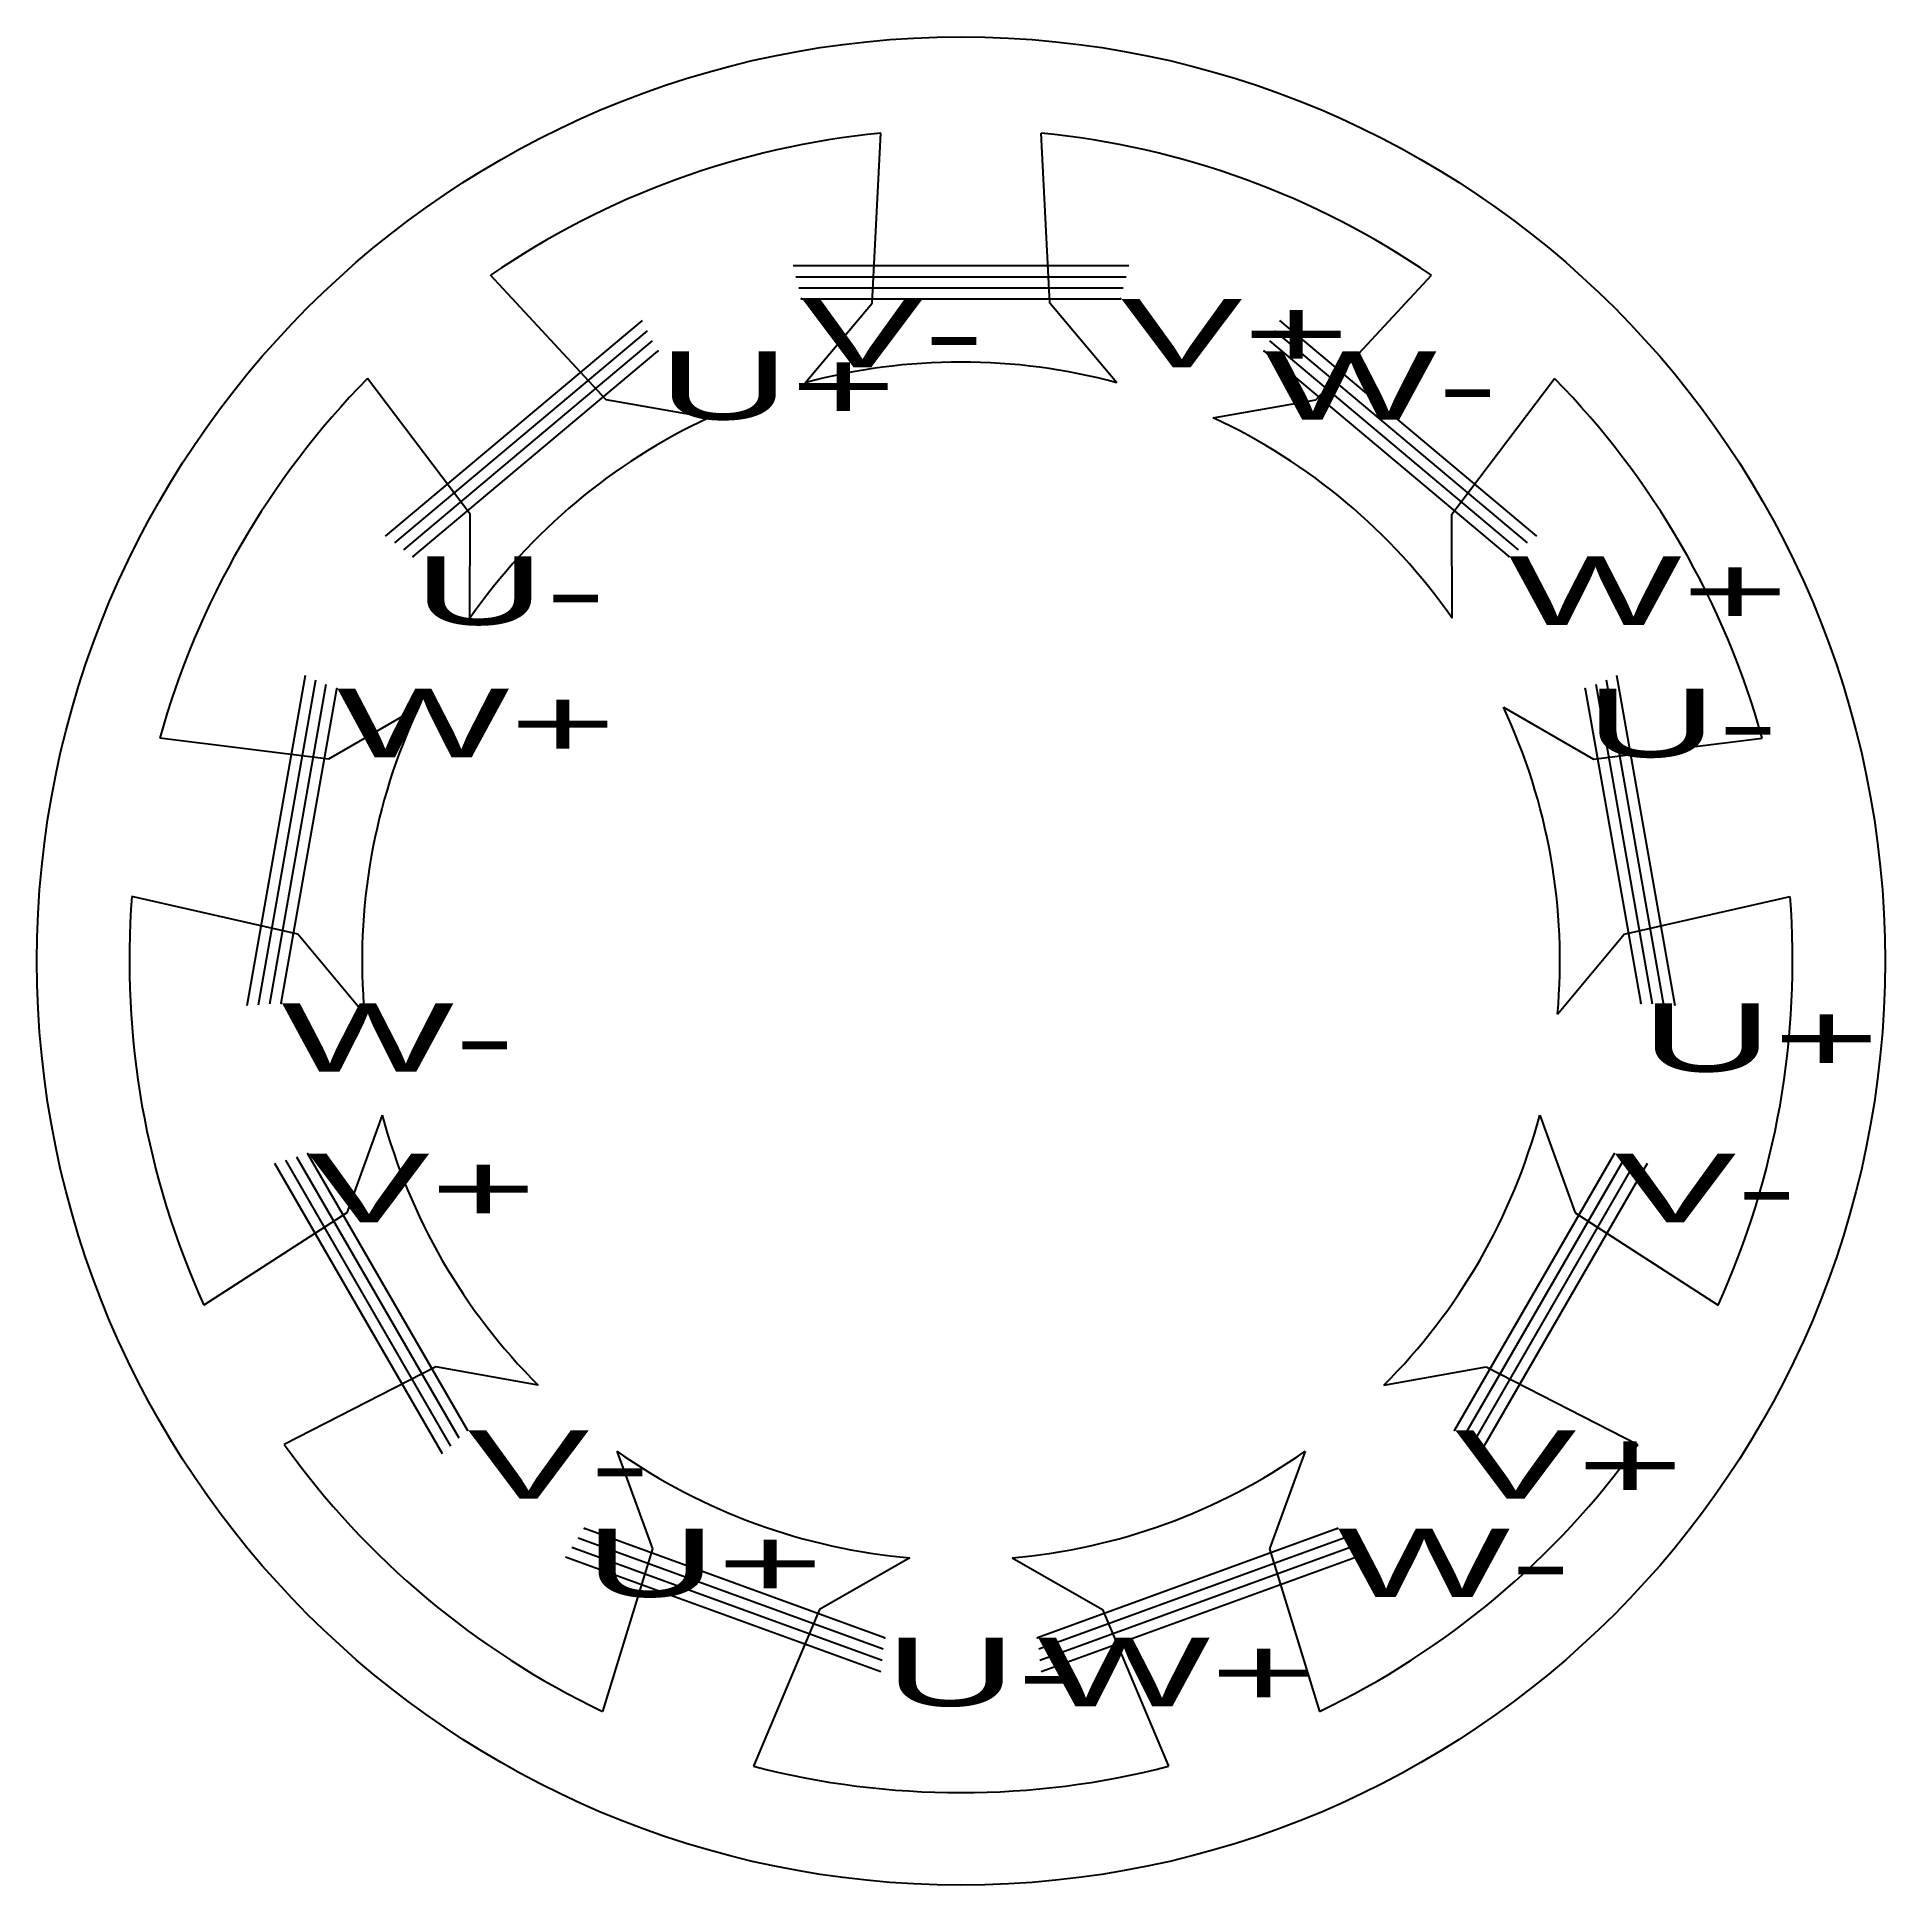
# Model space of a CAD drawing. Header units: metres. Extents: x -27 to 27, y -27 to 27.
import ezdxf

# ---------------------------------------------------------------- set-up
doc = ezdxf.new("R2010")
doc.units = ezdxf.units.M

msp = doc.modelspace()

# ---------------------------------------------------------------- linework, layer by layer
for p, q in [((-2.596682, 19.220623), (-2.346339, 24.186457)), ((2.596682, 19.220623), (2.346339, 24.186457)), ((-10.365604, 16.392967), (-13.749355, 20.036098)), ((10.365604, 16.392967), (13.749355, 20.036098)), ((-4.555565, 16.896651), (-2.596682, 19.220623)), ((4.555565, 16.896651), (2.596682, 19.220623)), ((-14.343952, 13.054736), (-17.344154, 17.019703)), ((14.343952, 13.054736), (17.344154, 17.019703)), ((-7.371193, 15.871847), (-10.365604, 16.392967)), ((7.371193, 15.871847), (10.365604, 16.392967)), ((-14.350724, 10.015325), (-14.343952, 13.054736)), ((14.350724, 10.015325), (14.343952, 13.054736)), ((-15.848888, 7.420429), (-18.47771, 5.894859)), ((15.848888, 7.420429), (18.47771, 5.894859)), ((-18.47771, 5.894859), (-23.411573, 6.510627)), ((18.47771, 5.894859), (23.411573, 6.510627)), ((-19.379528, 0.780393), (-24.226448, 1.889242)), ((19.379528, 0.780393), (24.226448, 1.889242)), ((-17.431019, -1.552283), (-19.379528, 0.780393)), ((17.431019, -1.552283), (19.379528, 0.780393)), ((-16.910712, -4.50309), (-17.943889, -7.361519)), ((16.910712, -4.50309), (17.943889, -7.361519)), ((-17.943889, -7.361519), (-22.119255, -10.06124)), ((17.943889, -7.361519), (22.119255, -10.06124)), ((-15.347207, -11.859104), (-19.772917, -14.125217)), ((-12.355147, -12.393561), (-15.347207, -11.859104)), ((12.355147, -12.393561), (15.347207, -11.859104)), ((15.347207, -11.859104), (19.772917, -14.125217)), ((-10.059826, -14.319563), (-9.013923, -17.17336)), ((10.059826, -14.319563), (9.013923, -17.17336)), ((-9.013923, -17.17336), (-10.477093, -21.92534)), ((9.013923, -17.17336), (10.477093, -21.92534)), ((-1.498164, -17.435754), (-4.133757, -18.949595)), ((1.498164, -17.435754), (4.133757, -18.949595)), ((-4.133757, -18.949595), (-6.067418, -23.53033)), ((4.133757, -18.949595), (6.067418, -23.53033))]:
    msp.add_line(p, q)
at = {"color": 5}
for p, q in [((-4.899454, 20.317612), (4.899454, 20.317612)), ((-4.821313, 19.993567), (4.821313, 19.993567)), ((-4.743172, 19.669522), (4.743172, 19.669522)), ((-4.665031, 19.345477), (4.665031, 19.345477)), ((-15.145841, -14.401858), (-20.045295, -5.915754)), ((-14.90428, -14.172163), (-19.725593, -5.821404)), ((-14.66272, -13.942468), (-19.405892, -5.727054)), ((-14.421159, -13.712774), (-19.08619, -5.632703)), ((19.08619, -5.632703), (14.421159, -13.712774)), ((19.405892, -5.727054), (14.66272, -13.942468)), ((19.725593, -5.821404), (14.90428, -14.172163)), ((20.045295, -5.915754), (15.145841, -14.401858))]:
    msp.add_line(p, q, dxfattribs=at)
at = {"color": 1}
for p, q in [((-16.813109, 12.414885), (-9.306709, 18.713502)), ((-16.544957, 12.21688), (-9.158277, 18.415041)), ((-16.276806, 12.018876), (-9.009845, 18.11658)), ((-16.008654, 11.820871), (-8.861412, 17.818119)), ((18.852607, 8.219913), (20.527032, -1.27622)), ((19.15816, 8.353137), (20.859723, -1.296904)), ((18.241502, 7.953465), (19.86165, -1.234852)), ((18.547055, 8.086689), (20.194341, -1.255536)), ((-2.232848, -19.774337), (-11.000238, -16.583268)), ((-2.30765, -20.436793), (-11.368755, -17.138821)), ((-2.270249, -20.105565), (-11.184496, -16.861044)), ((-2.345051, -20.768022), (-11.553014, -17.416598))]:
    msp.add_line(p, q, dxfattribs=at)
at = {"color": 3}
for p, q in [((9.158277, 18.415041), (16.544957, 12.21688)), ((9.306709, 18.713502), (16.813109, 12.414885)), ((9.009845, 18.11658), (16.276806, 12.018876)), ((8.861412, 17.818119), (16.008654, 11.820871)), ((-20.859723, -1.296904), (-19.15816, 8.353137)), ((-20.527032, -1.27622), (-18.852607, 8.219913)), ((-20.194341, -1.255536), (-18.547055, 8.086689)), ((-19.86165, -1.234852), (-18.241502, 7.953465)), ((11.000238, -16.583268), (2.232848, -19.774337)), ((11.184496, -16.861044), (2.270249, -20.105565)), ((11.368755, -17.138821), (2.30765, -20.436793)), ((11.553014, -17.416598), (2.345051, -20.768022))]:
    msp.add_line(p, q, dxfattribs=at)
msp.add_circle((0, 0), 27)
for radius, start, end in [(24.3, 455.54095, 124.45905), (24.3, 415.54095, 444.45905), (17.5, 434.911067, 465.088933), (24.3, 135.54095, 164.45905), (24.3, 375.54095, 404.45905), (17.5, 114.911067, 145.088933), (17.5, 394.911067, 425.088933), (17.5, 154.911067, 185.088933), (17.5, 354.911067, 385.088933), (24.3, 175.54095, 204.45905), (24.3, 335.54095, 364.45905), (17.5, 194.911067, 225.088933), (17.5, 314.911067, 345.088933), (24.3, 215.54095, 244.45905), (17.5, 234.911067, 265.088933), (17.5, 274.911067, 305.088933), (24.3, 295.54095, 324.45905), (24.3, 255.54095, 284.45905)]:
    msp.add_arc((0, 0), radius, start, end)
for p in [(-4.665031, 19.345477), (4.665031, 19.345477), (-8.861412, 17.818119), (8.861412, 17.818119), (-16.008654, 11.820871), (16.008654, 11.820871), (-18.241502, 7.953465), (18.241502, 7.953465), (-19.86165, -1.234852), (19.86165, -1.234852), (-19.08619, -5.632703), (19.08619, -5.632703), (-14.421159, -13.712774), (14.421159, -13.712774), (-11.000238, -16.583268), (11.000238, -16.583268), (-2.232848, -19.774337), (2.232848, -19.774337)]:
    msp.add_point(p)

# ---------------------------------------------------------------- texts
at = {"width": 2}
for s, p in [('V-', (-4.665031, 17.345477)), ('V+', (4.665031, 17.345477)), ('U+', (-8.861412, 15.818119)), ('W-', (8.861412, 15.818119)), ('U-', (-16.008654, 9.820871)), ('W+', (16.008654, 9.820871)), ('W+', (-18.241502, 5.953465)), ('U-', (18.241502, 5.953465)), ('W-', (-19.86165, -3.234852)), ('U+', (19.86165, -3.234852)), ('V+', (-19.08619, -7.632703)), ('V-', (19.08619, -7.632703)), ('V-', (-14.421159, -15.712774)), ('V+', (14.421159, -15.712774)), ('U+', (-11.000238, -18.583268)), ('W-', (11.000238, -18.583268)), ('U-', (-2.232848, -21.774337)), ('W+', (2.232848, -21.774337))]:
    msp.add_text(s, height=2, dxfattribs=at).set_placement(p)

doc.saveas('drawing.dxf')
